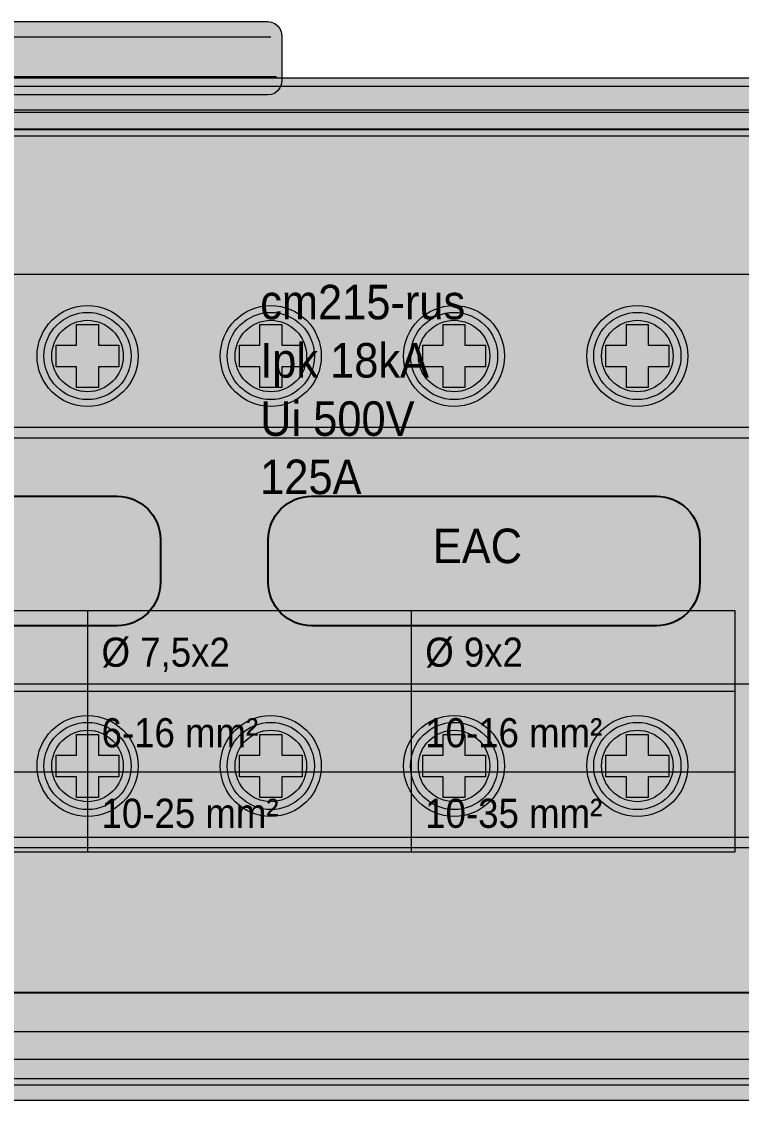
# Model space of a CAD drawing. Header units: millimetres. Extents: x 2517 to 4319, y 573 to 1664.
# Drawn here: x 2904.3 to 2937.7, y 786.9 to 836.9 of the extents above; entities that cross this region are included whole.
import ezdxf

# ---------------------------------------------------------------- set-up
doc = ezdxf.new("R2010")
doc.units = ezdxf.units.MM
for name, color, linetype, lineweight in [('EKF_DETAILS', 7, 'Continuous', 5), ('EKF_FILL', 7, 'Continuous', 5), ('EKF_LABELS', 7, 'Continuous', 5), ('EKF_OUTLINE', 7, 'Continuous', 13), ('EKF_TERMINALS', 7, 'Continuous', 5)]:
    doc.layers.add(name, color=color, linetype=linetype, lineweight=lineweight)
doc.styles.add('EKF_ARIAL', font='arial.ttf')

# ---------------------------------------------------------------- blocks, each defined once
blk = doc.blocks.new('*U7')
at = {"ltscale": 2}
blk.add_lwpolyline([(0, 20), (0, -20), (895.8, -20), (895.8, 20), (0, 20)], dxfattribs=at)
for points in [[(365.234, 3), (381.234, 3, -0.414214), (383.234, 1), (383.234, -1, -0.414214), (381.234, -3), (365.234, -3, -0.414214), (363.234, -1), (363.234, 1, -0.414214)], [(390.234, 3), (406.234, 3, -0.414214), (408.234, 1), (408.234, -1, -0.414214), (406.234, -3), (390.234, -3, -0.414214), (388.234, -1), (388.234, 1, -0.414214)]]:
    blk.add_lwpolyline(points, format="xyb", close=True, dxfattribs=at)
blk = doc.blocks.new('EKF_CM_2x15')
at = {"layer": 'EKF_FILL', "true_color": 0x74745f}
blk.add_hatch(color=47, dxfattribs=at).paths.add_polyline_path([(76.6, 50), (76.768, 49.978), (76.925, 49.913), (77.06, 49.81), (77.163, 49.675), (77.228, 49.518), (77.25, 49.35), (77.25, 47.25), (77.228, 47.082), (77.163, 46.925), (77.06, 46.79), (76.925, 46.687), (76.768, 46.622), (76.6, 46.6), (59.9, 46.6), (59.732, 46.622), (59.575, 46.687), (59.44, 46.79), (59.337, 46.925), (59.272, 47.082), (59.25, 47.25), (59.25, 49.35), (59.272, 49.518), (59.337, 49.675), (59.44, 49.81), (59.575, 49.913), (59.732, 49.978), (59.9, 50)])
at = {"layer": 'EKF_FILL', "true_color": 0xe3e8e5}
blk.add_hatch(color=254, dxfattribs=at).paths.add_polyline_path([(135.3, 47.4), (135.611, 47.359), (135.9, 47.239), (136.149, 47.049), (136.339, 46.8), (136.459, 46.511), (136.5, 46.2), (136.5, 1.2), (136.459, 0.889), (136.339, 0.6), (136.149, 0.351), (135.9, 0.161), (135.611, 0.041), (135.3, 0), (1.2, 0), (0.889, 0.041), (0.6, 0.161), (0.351, 0.351), (0.161, 0.6), (0.041, 0.889), (0, 1.2), (0, 46.2), (0.041, 46.511), (0.161, 46.8), (0.351, 47.049), (0.6, 47.239), (0.889, 47.359), (1.2, 47.4)])
at = {"layer": 'EKF_FILL', "true_color": 0x55564e}
blk.add_hatch(color=251, dxfattribs=at).paths.add_polyline_path([(133.3, 47), (133.481, 46.976), (133.65, 46.906), (133.795, 46.795), (133.906, 46.65), (133.976, 46.481), (134, 46.3), (134, 1.4), (133.976, 1.219), (133.906, 1.05), (133.795, 0.905), (133.65, 0.794), (133.481, 0.724), (133.3, 0.7), (3.2, 0.7), (3.019, 0.724), (2.85, 0.794), (2.705, 0.905), (2.594, 1.05), (2.524, 1.219), (2.5, 1.4), (2.5, 46.3), (2.524, 46.481), (2.594, 46.65), (2.705, 46.795), (2.85, 46.906), (3.019, 46.976), (3.2, 47)])
at = {"layer": 'EKF_FILL', "true_color": 0x797c6b}
blk.add_hatch(color=8, dxfattribs=at).paths.add_polyline_path([(3.5, 47), (133, 47), (133, 45.9), (3.5, 45.9)])
at = {"layer": 'EKF_FILL', "true_color": 0x8b8e81}
blk.add_hatch(color=252, dxfattribs=at).paths.add_polyline_path([(3.3, 46.2), (133.2, 46.2), (133.2, 45), (3.3, 45)])
at = {"layer": 'EKF_FILL', "true_color": 0x66665a}
blk.add_hatch(color=251, dxfattribs=at).paths.add_polyline_path([(132.1, 45.8), (132.204, 45.786), (132.3, 45.746), (132.383, 45.683), (132.446, 45.6), (132.486, 45.504), (132.5, 45.4), (132.5, 2.3), (132.486, 2.196), (132.446, 2.1), (132.383, 2.017), (132.3, 1.954), (132.204, 1.914), (132.1, 1.9), (4.4, 1.9), (4.296, 1.914), (4.2, 1.954), (4.117, 2.017), (4.054, 2.1), (4.014, 2.196), (4, 2.3), (4, 45.4), (4.014, 45.504), (4.054, 45.6), (4.117, 45.683), (4.2, 45.746), (4.296, 45.786), (4.4, 45.8)])
at = {"layer": 'EKF_FILL', "true_color": 0x454a40}
blk.add_hatch(color=69, dxfattribs=at).paths.add_polyline_path([(37.45, 39), (99.05, 39), (99.05, 9.5), (37.45, 9.5)])
at = {"layer": 'EKF_FILL', "true_color": 0x8b805d}
for points in [[(130, 38.3), (130.104, 38.286), (130.2, 38.246), (130.283, 38.183), (130.346, 38.1), (130.386, 38.004), (130.4, 37.9), (130.4, 31.1), (130.386, 30.996), (130.346, 30.9), (130.283, 30.817), (130.2, 30.754), (130.104, 30.714), (130, 30.7), (6.5, 30.7), (6.396, 30.714), (6.3, 30.754), (6.217, 30.817), (6.154, 30.9), (6.114, 30.996), (6.1, 31.1), (6.1, 37.9), (6.114, 38.004), (6.154, 38.1), (6.217, 38.183), (6.3, 38.246), (6.396, 38.286), (6.5, 38.3)], [(130, 19.3), (130.104, 19.286), (130.2, 19.246), (130.283, 19.183), (130.346, 19.1), (130.386, 19.004), (130.4, 18.9), (130.4, 12.1), (130.386, 11.996), (130.346, 11.9), (130.283, 11.817), (130.2, 11.754), (130.104, 11.714), (130, 11.7), (6.5, 11.7), (6.396, 11.714), (6.3, 11.754), (6.217, 11.817), (6.154, 11.9), (6.114, 11.996), (6.1, 12.1), (6.1, 18.9), (6.114, 19.004), (6.154, 19.1), (6.217, 19.183), (6.3, 19.246), (6.396, 19.286), (6.5, 19.3)]]:
    blk.add_hatch(color=45, dxfattribs=at).paths.add_polyline_path(points)
at = {"layer": 'EKF_FILL', "true_color": 0xf1f2e8}
blk.add_hatch(color=7, dxfattribs=at).paths.add_polyline_path([(94.25, 38), (91.25, 32), (93.45, 32.9), (91.45, 27), (96.75, 34.5), (94.05, 33.6), (95.75, 38)])
at = {"layer": 'EKF_FILL', "true_color": 0x625f4e}
for points in [[(70.59, 34.5), (70.57, 34.195), (70.51, 33.894), (70.412, 33.605), (70.276, 33.33), (70.106, 33.075), (69.905, 32.845), (69.675, 32.644), (69.42, 32.474), (69.145, 32.338), (68.856, 32.24), (68.555, 32.18), (68.25, 32.16), (67.945, 32.18), (67.644, 32.24), (67.355, 32.338), (67.08, 32.474), (66.825, 32.644), (66.595, 32.845), (66.394, 33.075), (66.224, 33.33), (66.088, 33.605), (65.99, 33.894), (65.93, 34.195), (65.91, 34.5), (65.93, 34.805), (65.99, 35.106), (66.088, 35.395), (66.224, 35.67), (66.394, 35.925), (66.595, 36.155), (66.825, 36.356), (67.08, 36.526), (67.355, 36.662), (67.644, 36.76), (67.945, 36.82), (68.25, 36.84), (68.555, 36.82), (68.856, 36.76), (69.145, 36.662), (69.42, 36.526), (69.675, 36.356), (69.905, 36.155), (70.106, 35.925), (70.276, 35.67), (70.412, 35.395), (70.51, 35.106), (70.57, 34.805)], [(79.083, 34.5), (79.063, 34.195), (79.003, 33.894), (78.905, 33.605), (78.769, 33.33), (78.599, 33.075), (78.397, 32.845), (78.167, 32.644), (77.913, 32.474), (77.638, 32.338), (77.348, 32.24), (77.048, 32.18), (76.743, 32.16), (76.437, 32.18), (76.137, 32.24), (75.847, 32.338), (75.573, 32.474), (75.318, 32.644), (75.088, 32.845), (74.886, 33.075), (74.716, 33.33), (74.581, 33.605), (74.483, 33.894), (74.423, 34.195), (74.403, 34.5), (74.423, 34.805), (74.483, 35.106), (74.581, 35.395), (74.716, 35.67), (74.886, 35.925), (75.088, 36.155), (75.318, 36.356), (75.573, 36.526), (75.847, 36.662), (76.137, 36.76), (76.437, 36.82), (76.743, 36.84), (77.048, 36.82), (77.348, 36.76), (77.638, 36.662), (77.913, 36.526), (78.167, 36.356), (78.397, 36.155), (78.599, 35.925), (78.769, 35.67), (78.905, 35.395), (79.003, 35.106), (79.063, 34.805)], [(87.576, 34.5), (87.556, 34.195), (87.496, 33.894), (87.398, 33.605), (87.262, 33.33), (87.092, 33.075), (86.89, 32.845), (86.66, 32.644), (86.406, 32.474), (86.131, 32.338), (85.841, 32.24), (85.541, 32.18), (85.236, 32.16), (84.93, 32.18), (84.63, 32.24), (84.34, 32.338), (84.066, 32.474), (83.811, 32.644), (83.581, 32.845), (83.379, 33.075), (83.209, 33.33), (83.074, 33.605), (82.975, 33.894), (82.916, 34.195), (82.896, 34.5), (82.916, 34.805), (82.975, 35.106), (83.074, 35.395), (83.209, 35.67), (83.379, 35.925), (83.581, 36.155), (83.811, 36.356), (84.066, 36.526), (84.34, 36.662), (84.63, 36.76), (84.93, 36.82), (85.236, 36.84), (85.541, 36.82), (85.841, 36.76), (86.131, 36.662), (86.406, 36.526), (86.66, 36.356), (86.89, 36.155), (87.092, 35.925), (87.262, 35.67), (87.398, 35.395), (87.496, 35.106), (87.556, 34.805)], [(96.069, 34.5), (96.049, 34.195), (95.989, 33.894), (95.89, 33.605), (95.755, 33.33), (95.585, 33.075), (95.383, 32.845), (95.153, 32.644), (94.899, 32.474), (94.624, 32.338), (94.334, 32.24), (94.034, 32.18), (93.729, 32.16), (93.423, 32.18), (93.123, 32.24), (92.833, 32.338), (92.559, 32.474), (92.304, 32.644), (92.074, 32.845), (91.872, 33.075), (91.702, 33.33), (91.567, 33.605), (91.468, 33.894), (91.409, 34.195), (91.389, 34.5), (91.409, 34.805), (91.468, 35.106), (91.567, 35.395), (91.702, 35.67), (91.872, 35.925), (92.074, 36.155), (92.304, 36.356), (92.559, 36.526), (92.833, 36.662), (93.123, 36.76), (93.423, 36.82), (93.729, 36.84), (94.034, 36.82), (94.334, 36.76), (94.624, 36.662), (94.899, 36.526), (95.153, 36.356), (95.383, 36.155), (95.585, 35.925), (95.755, 35.67), (95.89, 35.395), (95.989, 35.106), (96.049, 34.805)], [(70.59, 15.5), (70.57, 15.195), (70.51, 14.894), (70.412, 14.605), (70.276, 14.33), (70.106, 14.075), (69.905, 13.845), (69.675, 13.644), (69.42, 13.474), (69.145, 13.338), (68.856, 13.24), (68.555, 13.18), (68.25, 13.16), (67.945, 13.18), (67.644, 13.24), (67.355, 13.338), (67.08, 13.474), (66.825, 13.644), (66.595, 13.845), (66.394, 14.075), (66.224, 14.33), (66.088, 14.605), (65.99, 14.894), (65.93, 15.195), (65.91, 15.5), (65.93, 15.805), (65.99, 16.106), (66.088, 16.395), (66.224, 16.67), (66.394, 16.925), (66.595, 17.155), (66.825, 17.356), (67.08, 17.526), (67.355, 17.662), (67.644, 17.76), (67.945, 17.82), (68.25, 17.84), (68.555, 17.82), (68.856, 17.76), (69.145, 17.662), (69.42, 17.526), (69.675, 17.356), (69.905, 17.155), (70.106, 16.925), (70.276, 16.67), (70.412, 16.395), (70.51, 16.106), (70.57, 15.805)], [(79.083, 15.5), (79.063, 15.195), (79.003, 14.894), (78.905, 14.605), (78.769, 14.33), (78.599, 14.075), (78.397, 13.845), (78.167, 13.644), (77.913, 13.474), (77.638, 13.338), (77.348, 13.24), (77.048, 13.18), (76.743, 13.16), (76.437, 13.18), (76.137, 13.24), (75.847, 13.338), (75.573, 13.474), (75.318, 13.644), (75.088, 13.845), (74.886, 14.075), (74.716, 14.33), (74.581, 14.605), (74.483, 14.894), (74.423, 15.195), (74.403, 15.5), (74.423, 15.805), (74.483, 16.106), (74.581, 16.395), (74.716, 16.67), (74.886, 16.925), (75.088, 17.155), (75.318, 17.356), (75.573, 17.526), (75.847, 17.662), (76.137, 17.76), (76.437, 17.82), (76.743, 17.84), (77.048, 17.82), (77.348, 17.76), (77.638, 17.662), (77.913, 17.526), (78.167, 17.356), (78.397, 17.155), (78.599, 16.925), (78.769, 16.67), (78.905, 16.395), (79.003, 16.106), (79.063, 15.805)], [(87.576, 15.5), (87.556, 15.195), (87.496, 14.894), (87.398, 14.605), (87.262, 14.33), (87.092, 14.075), (86.89, 13.845), (86.66, 13.644), (86.406, 13.474), (86.131, 13.338), (85.841, 13.24), (85.541, 13.18), (85.236, 13.16), (84.93, 13.18), (84.63, 13.24), (84.34, 13.338), (84.066, 13.474), (83.811, 13.644), (83.581, 13.845), (83.379, 14.075), (83.209, 14.33), (83.074, 14.605), (82.975, 14.894), (82.916, 15.195), (82.896, 15.5), (82.916, 15.805), (82.975, 16.106), (83.074, 16.395), (83.209, 16.67), (83.379, 16.925), (83.581, 17.155), (83.811, 17.356), (84.066, 17.526), (84.34, 17.662), (84.63, 17.76), (84.93, 17.82), (85.236, 17.84), (85.541, 17.82), (85.841, 17.76), (86.131, 17.662), (86.406, 17.526), (86.66, 17.356), (86.89, 17.155), (87.092, 16.925), (87.262, 16.67), (87.398, 16.395), (87.496, 16.106), (87.556, 15.805)], [(96.069, 15.5), (96.049, 15.195), (95.989, 14.894), (95.89, 14.605), (95.755, 14.33), (95.585, 14.075), (95.383, 13.845), (95.153, 13.644), (94.899, 13.474), (94.624, 13.338), (94.334, 13.24), (94.034, 13.18), (93.729, 13.16), (93.423, 13.18), (93.123, 13.24), (92.833, 13.338), (92.559, 13.474), (92.304, 13.644), (92.074, 13.845), (91.872, 14.075), (91.702, 14.33), (91.567, 14.605), (91.468, 14.894), (91.409, 15.195), (91.389, 15.5), (91.409, 15.805), (91.468, 16.106), (91.567, 16.395), (91.702, 16.67), (91.872, 16.925), (92.074, 17.155), (92.304, 17.356), (92.559, 17.526), (92.833, 17.662), (93.123, 17.76), (93.423, 17.82), (93.729, 17.84), (94.034, 17.82), (94.334, 17.76), (94.624, 17.662), (94.899, 17.526), (95.153, 17.356), (95.383, 17.155), (95.585, 16.925), (95.755, 16.67), (95.89, 16.395), (95.989, 16.106), (96.049, 15.805)]]:
    blk.add_hatch(color=251, dxfattribs=at).paths.add_polyline_path(points)
at = {"layer": 'EKF_FILL', "true_color": 0x909087}
for points in [[(70.27, 34.5), (70.253, 34.236), (70.201, 33.977), (70.116, 33.727), (69.999, 33.49), (69.853, 33.27), (69.678, 33.072), (69.48, 32.897), (69.26, 32.751), (69.023, 32.634), (68.773, 32.549), (68.514, 32.497), (68.25, 32.48), (67.986, 32.497), (67.727, 32.549), (67.477, 32.634), (67.24, 32.751), (67.02, 32.897), (66.822, 33.072), (66.647, 33.27), (66.501, 33.49), (66.384, 33.727), (66.299, 33.977), (66.247, 34.236), (66.23, 34.5), (66.247, 34.764), (66.299, 35.023), (66.384, 35.273), (66.501, 35.51), (66.647, 35.73), (66.822, 35.928), (67.02, 36.103), (67.24, 36.249), (67.477, 36.366), (67.727, 36.451), (67.986, 36.503), (68.25, 36.52), (68.514, 36.503), (68.773, 36.451), (69.023, 36.366), (69.26, 36.249), (69.48, 36.103), (69.678, 35.928), (69.853, 35.73), (69.999, 35.51), (70.116, 35.273), (70.201, 35.023), (70.253, 34.764)], [(78.763, 34.5), (78.746, 34.236), (78.694, 33.977), (78.609, 33.727), (78.492, 33.49), (78.345, 33.27), (78.171, 33.072), (77.973, 32.897), (77.753, 32.751), (77.516, 32.634), (77.266, 32.549), (77.007, 32.497), (76.743, 32.48), (76.479, 32.497), (76.22, 32.549), (75.97, 32.634), (75.733, 32.751), (75.513, 32.897), (75.315, 33.072), (75.14, 33.27), (74.993, 33.49), (74.877, 33.727), (74.792, 33.977), (74.74, 34.236), (74.723, 34.5), (74.74, 34.764), (74.792, 35.023), (74.877, 35.273), (74.993, 35.51), (75.14, 35.73), (75.315, 35.928), (75.513, 36.103), (75.733, 36.249), (75.97, 36.366), (76.22, 36.451), (76.479, 36.503), (76.743, 36.52), (77.007, 36.503), (77.266, 36.451), (77.516, 36.366), (77.753, 36.249), (77.973, 36.103), (78.171, 35.928), (78.345, 35.73), (78.492, 35.51), (78.609, 35.273), (78.694, 35.023), (78.746, 34.764)], [(87.256, 34.5), (87.238, 34.236), (87.187, 33.977), (87.102, 33.727), (86.985, 33.49), (86.838, 33.27), (86.664, 33.072), (86.465, 32.897), (86.246, 32.751), (86.009, 32.634), (85.759, 32.549), (85.499, 32.497), (85.236, 32.48), (84.972, 32.497), (84.713, 32.549), (84.463, 32.634), (84.226, 32.751), (84.006, 32.897), (83.807, 33.072), (83.633, 33.27), (83.486, 33.49), (83.369, 33.727), (83.285, 33.977), (83.233, 34.236), (83.216, 34.5), (83.233, 34.764), (83.285, 35.023), (83.369, 35.273), (83.486, 35.51), (83.633, 35.73), (83.807, 35.928), (84.006, 36.103), (84.226, 36.249), (84.463, 36.366), (84.713, 36.451), (84.972, 36.503), (85.236, 36.52), (85.499, 36.503), (85.759, 36.451), (86.009, 36.366), (86.246, 36.249), (86.465, 36.103), (86.664, 35.928), (86.838, 35.73), (86.985, 35.51), (87.102, 35.273), (87.187, 35.023), (87.238, 34.764)], [(95.749, 34.5), (95.731, 34.236), (95.68, 33.977), (95.595, 33.727), (95.478, 33.49), (95.331, 33.27), (95.157, 33.072), (94.958, 32.897), (94.739, 32.751), (94.502, 32.634), (94.251, 32.549), (93.992, 32.497), (93.729, 32.48), (93.465, 32.497), (93.206, 32.549), (92.956, 32.634), (92.719, 32.751), (92.499, 32.897), (92.3, 33.072), (92.126, 33.27), (91.979, 33.49), (91.862, 33.727), (91.777, 33.977), (91.726, 34.236), (91.709, 34.5), (91.726, 34.764), (91.777, 35.023), (91.862, 35.273), (91.979, 35.51), (92.126, 35.73), (92.3, 35.928), (92.499, 36.103), (92.719, 36.249), (92.956, 36.366), (93.206, 36.451), (93.465, 36.503), (93.729, 36.52), (93.992, 36.503), (94.251, 36.451), (94.502, 36.366), (94.739, 36.249), (94.958, 36.103), (95.157, 35.928), (95.331, 35.73), (95.478, 35.51), (95.595, 35.273), (95.68, 35.023), (95.731, 34.764)], [(70.27, 15.5), (70.253, 15.236), (70.201, 14.977), (70.116, 14.727), (69.999, 14.49), (69.853, 14.27), (69.678, 14.072), (69.48, 13.897), (69.26, 13.751), (69.023, 13.634), (68.773, 13.549), (68.514, 13.497), (68.25, 13.48), (67.986, 13.497), (67.727, 13.549), (67.477, 13.634), (67.24, 13.751), (67.02, 13.897), (66.822, 14.072), (66.647, 14.27), (66.501, 14.49), (66.384, 14.727), (66.299, 14.977), (66.247, 15.236), (66.23, 15.5), (66.247, 15.764), (66.299, 16.023), (66.384, 16.273), (66.501, 16.51), (66.647, 16.73), (66.822, 16.928), (67.02, 17.103), (67.24, 17.249), (67.477, 17.366), (67.727, 17.451), (67.986, 17.503), (68.25, 17.52), (68.514, 17.503), (68.773, 17.451), (69.023, 17.366), (69.26, 17.249), (69.48, 17.103), (69.678, 16.928), (69.853, 16.73), (69.999, 16.51), (70.116, 16.273), (70.201, 16.023), (70.253, 15.764)], [(78.763, 15.5), (78.746, 15.236), (78.694, 14.977), (78.609, 14.727), (78.492, 14.49), (78.345, 14.27), (78.171, 14.072), (77.973, 13.897), (77.753, 13.751), (77.516, 13.634), (77.266, 13.549), (77.007, 13.497), (76.743, 13.48), (76.479, 13.497), (76.22, 13.549), (75.97, 13.634), (75.733, 13.751), (75.513, 13.897), (75.315, 14.072), (75.14, 14.27), (74.993, 14.49), (74.877, 14.727), (74.792, 14.977), (74.74, 15.236), (74.723, 15.5), (74.74, 15.764), (74.792, 16.023), (74.877, 16.273), (74.993, 16.51), (75.14, 16.73), (75.315, 16.928), (75.513, 17.103), (75.733, 17.249), (75.97, 17.366), (76.22, 17.451), (76.479, 17.503), (76.743, 17.52), (77.007, 17.503), (77.266, 17.451), (77.516, 17.366), (77.753, 17.249), (77.973, 17.103), (78.171, 16.928), (78.345, 16.73), (78.492, 16.51), (78.609, 16.273), (78.694, 16.023), (78.746, 15.764)], [(87.256, 15.5), (87.238, 15.236), (87.187, 14.977), (87.102, 14.727), (86.985, 14.49), (86.838, 14.27), (86.664, 14.072), (86.465, 13.897), (86.246, 13.751), (86.009, 13.634), (85.759, 13.549), (85.499, 13.497), (85.236, 13.48), (84.972, 13.497), (84.713, 13.549), (84.463, 13.634), (84.226, 13.751), (84.006, 13.897), (83.807, 14.072), (83.633, 14.27), (83.486, 14.49), (83.369, 14.727), (83.285, 14.977), (83.233, 15.236), (83.216, 15.5), (83.233, 15.764), (83.285, 16.023), (83.369, 16.273), (83.486, 16.51), (83.633, 16.73), (83.807, 16.928), (84.006, 17.103), (84.226, 17.249), (84.463, 17.366), (84.713, 17.451), (84.972, 17.503), (85.236, 17.52), (85.499, 17.503), (85.759, 17.451), (86.009, 17.366), (86.246, 17.249), (86.465, 17.103), (86.664, 16.928), (86.838, 16.73), (86.985, 16.51), (87.102, 16.273), (87.187, 16.023), (87.238, 15.764)], [(95.749, 15.5), (95.731, 15.236), (95.68, 14.977), (95.595, 14.727), (95.478, 14.49), (95.331, 14.27), (95.157, 14.072), (94.958, 13.897), (94.739, 13.751), (94.502, 13.634), (94.251, 13.549), (93.992, 13.497), (93.729, 13.48), (93.465, 13.497), (93.206, 13.549), (92.956, 13.634), (92.719, 13.751), (92.499, 13.897), (92.3, 14.072), (92.126, 14.27), (91.979, 14.49), (91.862, 14.727), (91.777, 14.977), (91.726, 15.236), (91.709, 15.5), (91.726, 15.764), (91.777, 16.023), (91.862, 16.273), (91.979, 16.51), (92.126, 16.73), (92.3, 16.928), (92.499, 17.103), (92.719, 17.249), (92.956, 17.366), (93.206, 17.451), (93.465, 17.503), (93.729, 17.52), (93.992, 17.503), (94.251, 17.451), (94.502, 17.366), (94.739, 17.249), (94.958, 17.103), (95.157, 16.928), (95.331, 16.73), (95.478, 16.51), (95.595, 16.273), (95.68, 16.023), (95.731, 15.764)]]:
    blk.add_hatch(color=252, dxfattribs=at).paths.add_polyline_path(points)
at = {"layer": 'EKF_FILL', "true_color": 0x797d75}
for points in [[(69.906, 34.5), (69.892, 34.284), (69.85, 34.071), (69.78, 33.866), (69.684, 33.672), (69.564, 33.492), (69.421, 33.329), (69.258, 33.186), (69.078, 33.066), (68.884, 32.97), (68.679, 32.9), (68.466, 32.858), (68.25, 32.844), (68.034, 32.858), (67.821, 32.9), (67.616, 32.97), (67.422, 33.066), (67.242, 33.186), (67.079, 33.329), (66.936, 33.492), (66.816, 33.672), (66.72, 33.866), (66.65, 34.071), (66.608, 34.284), (66.594, 34.5), (66.608, 34.716), (66.65, 34.929), (66.72, 35.134), (66.816, 35.328), (66.936, 35.508), (67.079, 35.671), (67.242, 35.814), (67.422, 35.934), (67.616, 36.03), (67.821, 36.1), (68.034, 36.142), (68.25, 36.156), (68.466, 36.142), (68.679, 36.1), (68.884, 36.03), (69.078, 35.934), (69.258, 35.814), (69.421, 35.671), (69.564, 35.508), (69.684, 35.328), (69.78, 35.134), (69.85, 34.929), (69.892, 34.716)], [(78.399, 34.5), (78.385, 34.284), (78.343, 34.071), (78.273, 33.866), (78.177, 33.672), (78.057, 33.492), (77.914, 33.329), (77.751, 33.186), (77.571, 33.066), (77.377, 32.97), (77.172, 32.9), (76.959, 32.858), (76.743, 32.844), (76.527, 32.858), (76.314, 32.9), (76.109, 32.97), (75.915, 33.066), (75.735, 33.186), (75.572, 33.329), (75.429, 33.492), (75.308, 33.672), (75.213, 33.866), (75.143, 34.071), (75.101, 34.284), (75.086, 34.5), (75.101, 34.716), (75.143, 34.929), (75.213, 35.134), (75.308, 35.328), (75.429, 35.508), (75.572, 35.671), (75.735, 35.814), (75.915, 35.934), (76.109, 36.03), (76.314, 36.1), (76.527, 36.142), (76.743, 36.156), (76.959, 36.142), (77.172, 36.1), (77.377, 36.03), (77.571, 35.934), (77.751, 35.814), (77.914, 35.671), (78.057, 35.508), (78.177, 35.328), (78.273, 35.134), (78.343, 34.929), (78.385, 34.716)], [(86.892, 34.5), (86.878, 34.284), (86.836, 34.071), (86.766, 33.866), (86.67, 33.672), (86.55, 33.492), (86.407, 33.329), (86.244, 33.186), (86.064, 33.066), (85.87, 32.97), (85.664, 32.9), (85.452, 32.858), (85.236, 32.844), (85.02, 32.858), (84.807, 32.9), (84.602, 32.97), (84.408, 33.066), (84.227, 33.186), (84.064, 33.329), (83.922, 33.492), (83.801, 33.672), (83.705, 33.866), (83.636, 34.071), (83.593, 34.284), (83.579, 34.5), (83.593, 34.716), (83.636, 34.929), (83.705, 35.134), (83.801, 35.328), (83.922, 35.508), (84.064, 35.671), (84.227, 35.814), (84.408, 35.934), (84.602, 36.03), (84.807, 36.1), (85.02, 36.142), (85.236, 36.156), (85.452, 36.142), (85.664, 36.1), (85.87, 36.03), (86.064, 35.934), (86.244, 35.814), (86.407, 35.671), (86.55, 35.508), (86.67, 35.328), (86.766, 35.134), (86.836, 34.929), (86.878, 34.716)], [(95.385, 34.5), (95.371, 34.284), (95.329, 34.071), (95.259, 33.866), (95.163, 33.672), (95.043, 33.492), (94.9, 33.329), (94.737, 33.186), (94.557, 33.066), (94.362, 32.97), (94.157, 32.9), (93.945, 32.858), (93.729, 32.844), (93.512, 32.858), (93.3, 32.9), (93.095, 32.97), (92.9, 33.066), (92.72, 33.186), (92.557, 33.329), (92.414, 33.492), (92.294, 33.672), (92.198, 33.866), (92.129, 34.071), (92.086, 34.284), (92.072, 34.5), (92.086, 34.716), (92.129, 34.929), (92.198, 35.134), (92.294, 35.328), (92.414, 35.508), (92.557, 35.671), (92.72, 35.814), (92.9, 35.934), (93.095, 36.03), (93.3, 36.1), (93.512, 36.142), (93.729, 36.156), (93.945, 36.142), (94.157, 36.1), (94.362, 36.03), (94.557, 35.934), (94.737, 35.814), (94.9, 35.671), (95.043, 35.508), (95.163, 35.328), (95.259, 35.134), (95.329, 34.929), (95.371, 34.716)], [(69.906, 15.5), (69.892, 15.284), (69.85, 15.071), (69.78, 14.866), (69.684, 14.672), (69.564, 14.492), (69.421, 14.329), (69.258, 14.186), (69.078, 14.066), (68.884, 13.97), (68.679, 13.9), (68.466, 13.858), (68.25, 13.844), (68.034, 13.858), (67.821, 13.9), (67.616, 13.97), (67.422, 14.066), (67.242, 14.186), (67.079, 14.329), (66.936, 14.492), (66.816, 14.672), (66.72, 14.866), (66.65, 15.071), (66.608, 15.284), (66.594, 15.5), (66.608, 15.716), (66.65, 15.929), (66.72, 16.134), (66.816, 16.328), (66.936, 16.508), (67.079, 16.671), (67.242, 16.814), (67.422, 16.934), (67.616, 17.03), (67.821, 17.1), (68.034, 17.142), (68.25, 17.156), (68.466, 17.142), (68.679, 17.1), (68.884, 17.03), (69.078, 16.934), (69.258, 16.814), (69.421, 16.671), (69.564, 16.508), (69.684, 16.328), (69.78, 16.134), (69.85, 15.929), (69.892, 15.716)], [(78.399, 15.5), (78.385, 15.284), (78.343, 15.071), (78.273, 14.866), (78.177, 14.672), (78.057, 14.492), (77.914, 14.329), (77.751, 14.186), (77.571, 14.066), (77.377, 13.97), (77.172, 13.9), (76.959, 13.858), (76.743, 13.844), (76.527, 13.858), (76.314, 13.9), (76.109, 13.97), (75.915, 14.066), (75.735, 14.186), (75.572, 14.329), (75.429, 14.492), (75.308, 14.672), (75.213, 14.866), (75.143, 15.071), (75.101, 15.284), (75.086, 15.5), (75.101, 15.716), (75.143, 15.929), (75.213, 16.134), (75.308, 16.328), (75.429, 16.508), (75.572, 16.671), (75.735, 16.814), (75.915, 16.934), (76.109, 17.03), (76.314, 17.1), (76.527, 17.142), (76.743, 17.156), (76.959, 17.142), (77.172, 17.1), (77.377, 17.03), (77.571, 16.934), (77.751, 16.814), (77.914, 16.671), (78.057, 16.508), (78.177, 16.328), (78.273, 16.134), (78.343, 15.929), (78.385, 15.716)], [(86.892, 15.5), (86.878, 15.284), (86.836, 15.071), (86.766, 14.866), (86.67, 14.672), (86.55, 14.492), (86.407, 14.329), (86.244, 14.186), (86.064, 14.066), (85.87, 13.97), (85.664, 13.9), (85.452, 13.858), (85.236, 13.844), (85.02, 13.858), (84.807, 13.9), (84.602, 13.97), (84.408, 14.066), (84.227, 14.186), (84.064, 14.329), (83.922, 14.492), (83.801, 14.672), (83.705, 14.866), (83.636, 15.071), (83.593, 15.284), (83.579, 15.5), (83.593, 15.716), (83.636, 15.929), (83.705, 16.134), (83.801, 16.328), (83.922, 16.508), (84.064, 16.671), (84.227, 16.814), (84.408, 16.934), (84.602, 17.03), (84.807, 17.1), (85.02, 17.142), (85.236, 17.156), (85.452, 17.142), (85.664, 17.1), (85.87, 17.03), (86.064, 16.934), (86.244, 16.814), (86.407, 16.671), (86.55, 16.508), (86.67, 16.328), (86.766, 16.134), (86.836, 15.929), (86.878, 15.716)], [(95.385, 15.5), (95.371, 15.284), (95.329, 15.071), (95.259, 14.866), (95.163, 14.672), (95.043, 14.492), (94.9, 14.329), (94.737, 14.186), (94.557, 14.066), (94.362, 13.97), (94.157, 13.9), (93.945, 13.858), (93.729, 13.844), (93.512, 13.858), (93.3, 13.9), (93.095, 13.97), (92.9, 14.066), (92.72, 14.186), (92.557, 14.329), (92.414, 14.492), (92.294, 14.672), (92.198, 14.866), (92.129, 15.071), (92.086, 15.284), (92.072, 15.5), (92.086, 15.716), (92.129, 15.929), (92.198, 16.134), (92.294, 16.328), (92.414, 16.508), (92.557, 16.671), (92.72, 16.814), (92.9, 16.934), (93.095, 17.03), (93.3, 17.1), (93.512, 17.142), (93.729, 17.156), (93.945, 17.142), (94.157, 17.1), (94.362, 17.03), (94.557, 16.934), (94.737, 16.814), (94.9, 16.671), (95.043, 16.508), (95.163, 16.328), (95.259, 16.134), (95.329, 15.929), (95.371, 15.716)]]:
    blk.add_hatch(color=8, dxfattribs=at).paths.add_polyline_path(points)
at = {"layer": 'EKF_FILL', "true_color": 0x40473f}
for points in [[(67.745, 35.954), (68.755, 35.954), (68.755, 35.005), (69.704, 35.005), (69.704, 33.995), (68.755, 33.995), (68.755, 33.046), (67.745, 33.046), (67.745, 33.995), (66.796, 33.995), (66.796, 35.005), (67.745, 35.005)], [(76.238, 35.954), (77.248, 35.954), (77.248, 35.005), (78.197, 35.005), (78.197, 33.995), (77.248, 33.995), (77.248, 33.046), (76.238, 33.046), (76.238, 33.995), (75.288, 33.995), (75.288, 35.005), (76.238, 35.005)], [(84.731, 35.954), (85.741, 35.954), (85.741, 35.005), (86.69, 35.005), (86.69, 33.995), (85.741, 33.995), (85.741, 33.046), (84.731, 33.046), (84.731, 33.995), (83.781, 33.995), (83.781, 35.005), (84.731, 35.005)], [(93.224, 35.954), (94.234, 35.954), (94.234, 35.005), (95.183, 35.005), (95.183, 33.995), (94.234, 33.995), (94.234, 33.046), (93.224, 33.046), (93.224, 33.995), (92.274, 33.995), (92.274, 35.005), (93.224, 35.005)], [(67.745, 16.954), (68.755, 16.954), (68.755, 16.005), (69.704, 16.005), (69.704, 14.995), (68.755, 14.995), (68.755, 14.046), (67.745, 14.046), (67.745, 14.995), (66.796, 14.995), (66.796, 16.005), (67.745, 16.005)], [(76.238, 16.954), (77.248, 16.954), (77.248, 16.005), (78.197, 16.005), (78.197, 14.995), (77.248, 14.995), (77.248, 14.046), (76.238, 14.046), (76.238, 14.995), (75.288, 14.995), (75.288, 16.005), (76.238, 16.005)], [(84.731, 16.954), (85.741, 16.954), (85.741, 16.005), (86.69, 16.005), (86.69, 14.995), (85.741, 14.995), (85.741, 14.046), (84.731, 14.046), (84.731, 14.995), (83.781, 14.995), (83.781, 16.005), (84.731, 16.005)], [(93.224, 16.954), (94.234, 16.954), (94.234, 16.005), (95.183, 16.005), (95.183, 14.995), (94.234, 14.995), (94.234, 14.046), (93.224, 14.046), (93.224, 14.995), (92.274, 14.995), (92.274, 16.005), (93.224, 16.005)]]:
    blk.add_hatch(color=69, dxfattribs=at).paths.add_polyline_path(points)
at = {"layer": 'EKF_FILL', "true_color": 0x383e35}
blk.add_hatch(color=250, dxfattribs=at).paths.add_polyline_path([(3.1, 3), (133.4, 3), (133.4, 1.5), (3.1, 1.5)])
at = {"layer": 'EKF_DETAILS', "color": 253, "lineweight": 5, "true_color": 0xbeb69b}
blk.add_line((59.75, 49.3), (76.75, 49.3), dxfattribs=at)
at = {"layer": 'EKF_DETAILS', "color": 250, "lineweight": 5, "true_color": 0x292f27}
blk.add_line((59.5, 47.45), (77, 47.45), dxfattribs=at)
at = {"layer": 'EKF_DETAILS', "color": 253, "lineweight": 5, "true_color": 0xacafa4}
blk.add_line((4, 44.7), (132.5, 44.7), dxfattribs=at)
at = {"layer": 'EKF_DETAILS', "color": 254, "lineweight": 5, "true_color": 0xe7eae0}
for p, q in [((68.25, 22.7), (68.25, 11.5)), ((83.25, 22.7), (83.25, 11.5)), ((38.25, 18.967), (98.25, 18.967)), ((38.25, 15.233), (98.25, 15.233))]:
    blk.add_line(p, q, dxfattribs=at)
at = {"layer": 'EKF_DETAILS', "color": 252, "lineweight": 5, "true_color": 0x9a9d8e}
blk.add_line((4, 3.2), (132.5, 3.2), dxfattribs=at)
at = {"layer": 'EKF_DETAILS', "color": 250, "lineweight": 5, "true_color": 0x31372c}
blk.add_lwpolyline([(59.9, 50), (76.6, 50), (76.768, 49.978), (76.925, 49.913), (77.06, 49.81), (77.163, 49.675), (77.228, 49.518), (77.25, 49.35), (77.25, 47.25), (77.228, 47.082), (77.163, 46.925), (77.06, 46.79), (76.925, 46.687), (76.768, 46.622), (76.6, 46.6), (59.9, 46.6)], dxfattribs=at)
at = {"layer": 'EKF_DETAILS', "color": 250, "lineweight": 5, "true_color": 0x282d29}
blk.add_lwpolyline([(133.3, 0.7), (3.2, 0.7), (3.019, 0.724), (2.85, 0.794), (2.705, 0.905), (2.594, 1.05), (2.524, 1.219), (2.5, 1.4), (2.5, 46.3), (2.524, 46.481), (2.594, 46.65), (2.705, 46.795), (2.85, 46.906), (3.019, 46.976), (3.2, 47), (133.3, 47)], dxfattribs=at)
at = {"layer": 'EKF_DETAILS', "color": 250, "lineweight": 5, "true_color": 0x30372f}
blk.add_lwpolyline([(133.2, 1), (3.3, 1), (3.132, 1.022), (2.975, 1.087), (2.84, 1.19), (2.737, 1.325), (2.672, 1.482), (2.65, 1.65), (2.65, 46.35), (2.672, 46.518), (2.737, 46.675), (2.84, 46.81), (2.975, 46.913), (3.132, 46.978), (3.3, 47), (133.2, 47)], dxfattribs=at)
at = {"layer": 'EKF_DETAILS', "color": 250, "lineweight": 5, "true_color": 0x373e31}
blk.add_lwpolyline([(3.5, 47), (133, 47), (133, 45.9), (3.5, 45.9)], close=True, dxfattribs=at)
at = {"layer": 'EKF_DETAILS', "color": 252, "lineweight": 5, "true_color": 0x8e9188}
blk.add_lwpolyline([(132.1, 1.9), (4.4, 1.9), (4.296, 1.914), (4.2, 1.954), (4.117, 2.017), (4.054, 2.1), (4.014, 2.196), (4, 2.3), (4, 45.4), (4.014, 45.504), (4.054, 45.6), (4.117, 45.683), (4.2, 45.746), (4.296, 45.786), (4.4, 45.8), (132.1, 45.8)], dxfattribs=at)
at = {"layer": 'EKF_DETAILS', "color": 254, "lineweight": 5, "true_color": 0xe7eae0}
blk.add_lwpolyline([(38.25, 22.7), (98.25, 22.7), (98.25, 11.5), (38.25, 11.5)], close=True, dxfattribs=at)
at = {"layer": 'EKF_OUTLINE', "color": 250, "lineweight": 13, "true_color": 0x303733}
blk.add_lwpolyline([(135.3, 0), (1.2, 0), (0.889, 0.041), (0.6, 0.161), (0.351, 0.351), (0.161, 0.6), (0.041, 0.889), (0, 1.2), (0, 46.2), (0.041, 46.511), (0.161, 46.8), (0.351, 47.049), (0.6, 47.239), (0.889, 47.359), (1.2, 47.4), (135.3, 47.4)], dxfattribs=at)
at = {"layer": 'EKF_TERMINALS', "color": 33, "lineweight": 5, "true_color": 0xb1a078}
for p, q in [((6.6, 31.2), (129.9, 31.2)), ((6.6, 12.2), (129.9, 12.2))]:
    blk.add_line(p, q, dxfattribs=at)
at = {"layer": 'EKF_TERMINALS', "color": 59, "lineweight": 5, "true_color": 0x4b4e3f}
for points in [[(130, 30.7), (6.5, 30.7), (6.396, 30.714), (6.3, 30.754), (6.217, 30.817), (6.154, 30.9), (6.114, 30.996), (6.1, 31.1), (6.1, 37.9), (6.114, 38.004), (6.154, 38.1), (6.217, 38.183), (6.3, 38.246), (6.396, 38.286), (6.5, 38.3), (130, 38.3)], [(130, 11.7), (6.5, 11.7), (6.396, 11.714), (6.3, 11.754), (6.217, 11.817), (6.154, 11.9), (6.114, 11.996), (6.1, 12.1), (6.1, 18.9), (6.114, 19.004), (6.154, 19.1), (6.217, 19.183), (6.3, 19.246), (6.396, 19.286), (6.5, 19.3), (130, 19.3)]]:
    blk.add_lwpolyline(points, dxfattribs=at)
at = {"layer": 'EKF_TERMINALS', "color": 250, "lineweight": 5, "true_color": 0x333a33}
for points in [[(67.745, 35.954), (68.755, 35.954), (68.755, 35.005), (69.704, 35.005), (69.704, 33.995), (68.755, 33.995), (68.755, 33.046), (67.745, 33.046), (67.745, 33.995), (66.796, 33.995), (66.796, 35.005), (67.745, 35.005)], [(76.238, 35.954), (77.248, 35.954), (77.248, 35.005), (78.197, 35.005), (78.197, 33.995), (77.248, 33.995), (77.248, 33.046), (76.238, 33.046), (76.238, 33.995), (75.288, 33.995), (75.288, 35.005), (76.238, 35.005)], [(84.731, 35.954), (85.741, 35.954), (85.741, 35.005), (86.69, 35.005), (86.69, 33.995), (85.741, 33.995), (85.741, 33.046), (84.731, 33.046), (84.731, 33.995), (83.781, 33.995), (83.781, 35.005), (84.731, 35.005)], [(93.224, 35.954), (94.234, 35.954), (94.234, 35.005), (95.183, 35.005), (95.183, 33.995), (94.234, 33.995), (94.234, 33.046), (93.224, 33.046), (93.224, 33.995), (92.274, 33.995), (92.274, 35.005), (93.224, 35.005)], [(67.745, 16.954), (68.755, 16.954), (68.755, 16.005), (69.704, 16.005), (69.704, 14.995), (68.755, 14.995), (68.755, 14.046), (67.745, 14.046), (67.745, 14.995), (66.796, 14.995), (66.796, 16.005), (67.745, 16.005)], [(76.238, 16.954), (77.248, 16.954), (77.248, 16.005), (78.197, 16.005), (78.197, 14.995), (77.248, 14.995), (77.248, 14.046), (76.238, 14.046), (76.238, 14.995), (75.288, 14.995), (75.288, 16.005), (76.238, 16.005)], [(84.731, 16.954), (85.741, 16.954), (85.741, 16.005), (86.69, 16.005), (86.69, 14.995), (85.741, 14.995), (85.741, 14.046), (84.731, 14.046), (84.731, 14.995), (83.781, 14.995), (83.781, 16.005), (84.731, 16.005)], [(93.224, 16.954), (94.234, 16.954), (94.234, 16.005), (95.183, 16.005), (95.183, 14.995), (94.234, 14.995), (94.234, 14.046), (93.224, 14.046), (93.224, 14.995), (92.274, 14.995), (92.274, 16.005), (93.224, 16.005)]]:
    blk.add_lwpolyline(points, close=True, dxfattribs=at)
at = {"layer": 'EKF_TERMINALS', "color": 250, "lineweight": 5, "true_color": 0x383a35}
for centre, radius in [((68.25, 34.5), 2.34), ((68.25, 34.5), 2.02), ((76.743, 34.5), 2.34), ((76.743, 34.5), 2.02), ((85.236, 34.5), 2.34), ((85.236, 34.5), 2.02), ((93.729, 34.5), 2.34), ((93.729, 34.5), 2.02), ((68.25, 34.5), 1.656), ((76.743, 34.5), 1.656), ((85.236, 34.5), 1.656), ((93.729, 34.5), 1.656), ((68.25, 15.5), 2.34), ((68.25, 15.5), 2.02), ((76.743, 15.5), 2.34), ((76.743, 15.5), 2.02), ((85.236, 15.5), 2.34), ((85.236, 15.5), 2.02), ((93.729, 15.5), 2.34), ((93.729, 15.5), 2.02), ((68.25, 15.5), 1.656), ((76.743, 15.5), 1.656), ((85.236, 15.5), 1.656), ((93.729, 15.5), 1.656)]:
    blk.add_circle(centre, radius, dxfattribs=at)
at = {"layer": 'EKF_LABELS', "color": 7, "true_color": 0xf5f5ef, "style": 'EKF_ARIAL', "width": 0.9}
for s, height, p in [('cm215-rus', 1.6, (76.25, 36.2)), ('Ipk 18kA', 1.6, (76.25, 33.5)), ('Ui 500V', 1.6, (76.25, 30.8)), ('125A', 1.6, (76.25, 28.1)), ('EAC', 1.6, (84.25, 24.9)), ('Ø 7,5x2', 1.35, (68.9, 20.1)), ('Ø 9x2', 1.35, (83.9, 20.1)), ('6-16 mm²', 1.35, (68.9, 16.367)), ('10-16 mm²', 1.35, (83.9, 16.367)), ('10-25 mm²', 1.35, (68.9, 12.633)), ('10-35 mm²', 1.35, (83.9, 12.633))]:
    blk.add_text(s, height=height, dxfattribs=at).set_placement(p)
blk = doc.blocks.new('*U39')
blk.add_blockref('EKF_CM_2x15', (0, 0))

msp = doc.modelspace()

# ---------------------------------------------------------------- block references
msp.add_blockref('*U39', (2839.15, 786.89))
at = {"color": 1}
msp.add_blockref('*U7', (2527.543, 811.89), dxfattribs=at)

doc.saveas('drawing.dxf')
